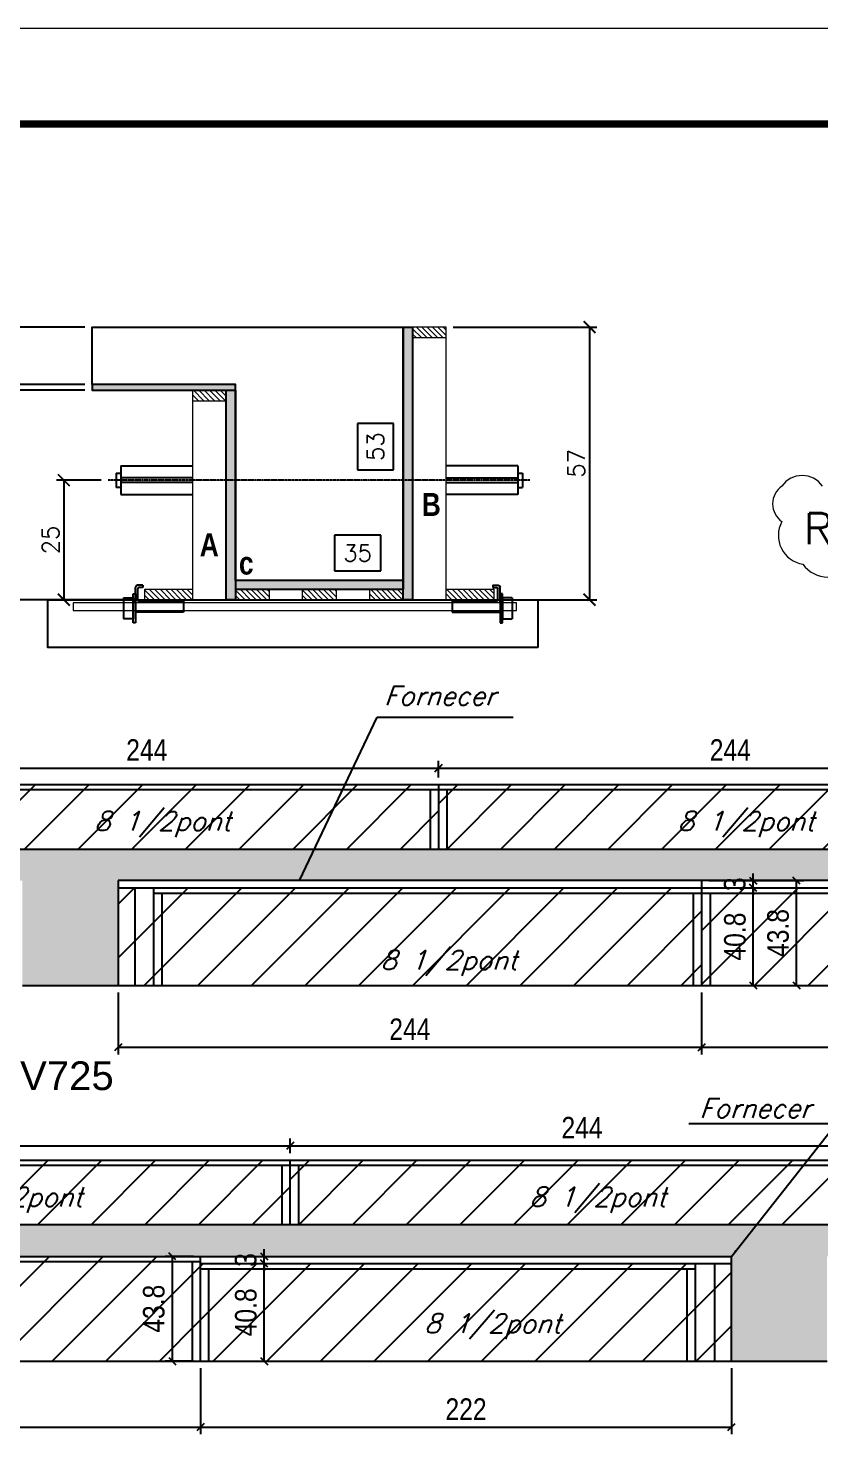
# Model space of a CAD drawing. Extents: x -20960 to -5926, y -2106 to 21915.
# Drawn here: x -9950 to -9619, y 20172 to 20767 of the extents above; entities that cross this region are included whole.
import ezdxf

# ---------------------------------------------------------------- set-up
doc = ezdxf.new("R2010")
doc.units = 0
doc.linetypes.add('DASHED', pattern=[0.75, 0.5, -0.25])
doc.linetypes.add('HIDDEN', pattern=[0.375, 0.25, -0.125])
for name, color, linetype in [('5', 5, 'Continuous'), ('barrote', 251, 'Continuous'), ('COTA', 241, 'Continuous'), ('Cota Seção (2x)', 4, 'Continuous'), ('detalhes', 4, 'Continuous'), ('Painéis', 200, 'Continuous'), ('presilha', 1, 'Continuous'), ('Reaproveitamento', 251, 'Continuous'), ('SARR_2.2x7', 40, 'Continuous'), ('SARR_3.5x7', 81, 'Continuous'), ('TENSOR', 3, 'Continuous'), ('texto', 7, 'Continuous')]:
    doc.layers.add(name, color=color, linetype=linetype)
for name, color, linetype, lineweight in [('CONCRETO', 251, 'Continuous', 25), ('Folhas', 255, 'Continuous', 9), ('Hachura', 251, 'Continuous', 9), ('Madeira', 126, 'Continuous', 18), ('SARRAFO DE PRESSAO', 251, 'DASHED', 9), ('SCO-___-LAJ', 2, 'Continuous', 0), ('Texto Seção', 7, 'Continuous', 15)]:
    doc.layers.add(name, color=color, linetype=linetype, lineweight=lineweight)
doc.styles.add('COTA TECNICA-50', font='techl___.ttf', dxfattribs={"height": 9})
doc.styles.add('REGUA-120', font='ROMANS.shx', dxfattribs={"height": 15})
doc.styles.add('Romans', font='romans.shx')
doc.styles.get("Standard").update_dxf_attribs({"font": 'arial.ttf'})
doc.styles.add('TECNICA', font='techb___.ttf', dxfattribs={"height": 10})
doc.dimstyles.new('COTA PAINEL-50', dxfattribs={"dimtxt": 9, "dimasz": 3, "dimexe": 3, "dimexo": 3, "dimgap": 3, "dimtad": 1, "dimdec": 1, "dimzin": 12, "dimdsep": 46, "dimtxsty": 'COTA TECNICA-50', "dimblk1": 'OBLIQUE', "dimblk2": 'OBLIQUE', "dimsah": 1, "dimcen": 0.9, "dimclrd": 4, "dimclre": 4, "dimclrt": 240, "dimadec": 1, "dimazin": 3, "dimtfac": 1, "dimtdec": 1, "dimtmove": 0, "dimatfit": 3, "dimfxl": 1, "dimtolj": 1, "dimtzin": 12, "dimarcsym": 0})
doc.dimstyles.new('Cota Seção (2x)', dxfattribs={"dimtxt": 7, "dimasz": 5, "dimexe": 3, "dimexo": 3, "dimgap": 2, "dimtad": 3, "dimdec": 1, "dimlfac": 0.5, "dimzin": 12, "dimdsep": 46, "dimtxsty": 'Romans', "dimblk": 'ARCHTICK', "dimcen": 0, "dimclrd": 4, "dimclre": 4, "dimclrt": 1, "dimadec": 1, "dimazin": 3, "dimtfac": 1, "dimtdec": 1, "dimtmove": 0, "dimatfit": 3, "dimldrblk": 'OBLIQUE', "dimfxl": 1, "dimtolj": 1, "dimtzin": 12, "dimarcsym": 0})
doc.dimstyles.new('Cota Seção interna', dxfattribs={"dimtxt": 7, "dimasz": 6, "dimexe": 0.18, "dimexo": 2, "dimgap": -4, "dimtad": 3, "dimdec": 1, "dimlfac": 0.5, "dimzin": 12, "dimdsep": 46, "dimtxsty": 'Romans', "dimblk": 'ARCHTICK', "dimcen": 0.09, "dimse1": 1, "dimse2": 1, "dimsd1": 1, "dimsd2": 1, "dimclrd": 180, "dimclre": 5, "dimclrt": 1, "dimadec": 0, "dimazin": 3, "dimtfac": 1, "dimtdec": 1, "dimtofl": 0, "dimtmove": 0, "dimatfit": 3, "dimldrblk": 'ARCHTICK', "dimfxl": 1, "dimtolj": 1, "dimtzin": 0, "dimarcsym": 0})
pattern_1 = [(50, (1585, 1148.575), (5.4655401, -0.4781726), [0.5715, -6.2865]), (355, (1585, 1148.575), (-1.0573026, 5.7317054), [0.4572, -5.0292175]), (100.451445, (1585.4555, 1148.535), (4.4082374, 5.2535326), [0.4857003, -5.3427073]), (46.1842, (1585, 1150.099), (8.1323712, -1.2612698), [0.85725, -9.42975]), (96.635558, (1585.678, 1149.994), (7.122124, 7.4227837), [0.7285507, -8.0140682]), (351.18415, (1585, 1150.099), (7.122124, 7.4227837), [0.685799, -7.543792]), (21, (1585.762, 1149.718), (4.5484317, -3.06795595), [0.5715, -6.2865]), (326, (1585.762, 1149.718), (1.8540609, 5.525639), [0.4572, -5.0292]), (71.451445, (1586.141, 1149.4624), (6.4024926, 2.4576831), [0.4857003, -5.3426981]), (37.5, (1585, 1148.5751), (0.0926581, 2.53665117), [0, -4.96824, 0, -5.1054, 0, -5.04825]), (7.5, (1585, 1148.575), (2.00458988, 3.00541724), [0, -2.91084, 0, -4.85394, 0, -1.92405]), (327.5, (1583.3007, 1148.5751), (4.06771786, -0.17186232), [0, -1.905, 0, -5.9436, 0, -7.8867]), (317.5, (1582.5387, 1148.575), (4.44387544, 0.76279473), [0, -2.4765, 0, -3.94716, 0, -5.6007])]
pattern_2 = [(45, (-7264.832, -1474.279), (-11.22532, 11.22532), [])]

# ---------------------------------------------------------------- blocks, each defined once
blk = doc.blocks.new('9999999999')
at = {"layer": 'Folhas'}
blk.add_lwpolyline([(98138.98, 34190.21), (99623.98, 34190.21), (99623.98, 35240.21), (98138.98, 35240.21)], close=True, dxfattribs=at)
at = {"layer": 'Folhas', "color": 30, "const_width": 3}
blk.add_lwpolyline([(98213.98, 34230.21), (99583.98, 34230.21), (99583.98, 35200.21), (98213.98, 35200.21)], close=True, dxfattribs=at)
blk = doc.blocks.new('_Oblique')
at = {"color": 0, "linetype": 'ByBlock', "lineweight": -2}
blk.add_line((-0.5, -0.5), (0.5, 0.5), dxfattribs=at)
blk = doc.blocks.new('*D64')
at = {"layer": 'COTA', "color": 4, "lineweight": -2, "transparency": 16777216}
for p, q in [((-10022.47, 20453.57), (-10022.47, 20460.44)), ((-10022.47, 20457.44), (-9778.47, 20457.44)), ((-9778.47, 20453.57), (-9778.47, 20460.44))]:
    blk.add_line(p, q, dxfattribs=at)
at = {"layer": 'Defpoints', "color": 0, "transparency": 16777216}
for p in [(-9778.47, 20457.44), (-10022.47, 20450.57), (-9778.47, 20450.57)]:
    blk.add_point(p, dxfattribs=at)
at = {"layer": 'COTA', "color": 4, "lineweight": -2, "transparency": 16777216, "xscale": 3, "yscale": 3, "zscale": 3, "rotation": 180}
blk.add_blockref('_Oblique', (-10022.47, 20457.44), dxfattribs=at)
at = {"layer": 'COTA', "color": 4, "lineweight": -2, "transparency": 16777216, "xscale": 3, "yscale": 3, "zscale": 3}
blk.add_blockref('_Oblique', (-9778.47, 20457.44), dxfattribs=at)
at = {"layer": 'COTA', "color": 240, "transparency": 16777216, "insert": (-9900.47, 20465.01), "char_height": 9, "attachment_point": 5, "style": 'COTA TECNICA-50'}
blk.add_mtext('\\A1;244', dxfattribs=at)
blk = doc.blocks.new('*D65')
at = {"layer": 'COTA', "color": 4, "lineweight": -2, "transparency": 16777216}
for p, q in [((-9778.47, 20453.57), (-9778.47, 20460.44)), ((-9778.47, 20457.44), (-9534.47, 20457.44)), ((-9534.47, 20453.57), (-9534.47, 20460.44))]:
    blk.add_line(p, q, dxfattribs=at)
at = {"layer": 'Defpoints', "color": 0, "transparency": 16777216}
for p in [(-9534.47, 20457.44), (-9778.47, 20450.57), (-9534.47, 20450.57)]:
    blk.add_point(p, dxfattribs=at)
at = {"layer": 'COTA', "color": 4, "lineweight": -2, "transparency": 16777216, "xscale": 3, "yscale": 3, "zscale": 3, "rotation": 180}
blk.add_blockref('_Oblique', (-9778.47, 20457.44), dxfattribs=at)
at = {"layer": 'COTA', "color": 4, "lineweight": -2, "transparency": 16777216, "xscale": 3, "yscale": 3, "zscale": 3}
blk.add_blockref('_Oblique', (-9534.47, 20457.44), dxfattribs=at)
at = {"layer": 'COTA', "color": 240, "transparency": 16777216, "insert": (-9656.47, 20465.01), "char_height": 9, "attachment_point": 5, "style": 'COTA TECNICA-50'}
blk.add_mtext('\\A1;244', dxfattribs=at)
blk = doc.blocks.new('*D72')
at = {"layer": 'COTA', "color": 4, "lineweight": -2, "transparency": 16777216}
for p, q in [((-9912.47, 20363.57), (-9912.47, 20337.65)), ((-9668.47, 20363.57), (-9668.47, 20337.65)), ((-9912.47, 20340.65), (-9668.47, 20340.65))]:
    blk.add_line(p, q, dxfattribs=at)
at = {"layer": 'Defpoints', "color": 0, "transparency": 16777216}
for p in [(-9912.47, 20366.57), (-9668.47, 20366.57), (-9668.47, 20340.65)]:
    blk.add_point(p, dxfattribs=at)
at = {"layer": 'COTA', "color": 4, "lineweight": -2, "transparency": 16777216, "xscale": 3, "yscale": 3, "zscale": 3, "rotation": 180}
blk.add_blockref('_Oblique', (-9912.47, 20340.65), dxfattribs=at)
at = {"layer": 'COTA', "color": 4, "lineweight": -2, "transparency": 16777216, "xscale": 3, "yscale": 3, "zscale": 3}
blk.add_blockref('_Oblique', (-9668.47, 20340.65), dxfattribs=at)
at = {"layer": 'COTA', "color": 240, "transparency": 16777216, "insert": (-9790.47, 20348.22), "char_height": 9, "attachment_point": 5, "style": 'COTA TECNICA-50'}
blk.add_mtext('\\A1;244', dxfattribs=at)
blk = doc.blocks.new('*D73')
at = {"layer": 'COTA', "color": 4, "lineweight": -2, "transparency": 16777216}
for p, q in [((-9668.47, 20363.57), (-9668.47, 20337.65)), ((-9424.47, 20363.57), (-9424.47, 20337.65)), ((-9668.47, 20340.65), (-9424.47, 20340.65))]:
    blk.add_line(p, q, dxfattribs=at)
at = {"layer": 'Defpoints', "color": 0, "transparency": 16777216}
for p in [(-9668.47, 20366.57), (-9424.47, 20366.57), (-9424.47, 20340.65)]:
    blk.add_point(p, dxfattribs=at)
at = {"layer": 'COTA', "color": 4, "lineweight": -2, "transparency": 16777216, "xscale": 3, "yscale": 3, "zscale": 3, "rotation": 180}
blk.add_blockref('_Oblique', (-9668.47, 20340.65), dxfattribs=at)
at = {"layer": 'COTA', "color": 4, "lineweight": -2, "transparency": 16777216, "xscale": 3, "yscale": 3, "zscale": 3}
blk.add_blockref('_Oblique', (-9424.47, 20340.65), dxfattribs=at)
at = {"layer": 'COTA', "color": 240, "transparency": 16777216, "insert": (-9546.47, 20348.22), "char_height": 9, "attachment_point": 5, "style": 'COTA TECNICA-50'}
blk.add_mtext('\\A1;244', dxfattribs=at)
blk = doc.blocks.new('*D76')
at = {"layer": 'COTA', "color": 4, "lineweight": -2, "transparency": 16777216}
for p, q in [((-9665.47, 20407.37), (-9643.9, 20407.37)), ((-9646.9, 20366.57), (-9646.9, 20407.37)), ((-9665.47, 20366.57), (-9643.9, 20366.57))]:
    blk.add_line(p, q, dxfattribs=at)
at = {"layer": 'Defpoints', "color": 0, "transparency": 16777216}
for p in [(-9668.47, 20407.37), (-9646.9, 20407.37), (-9668.47, 20366.57)]:
    blk.add_point(p, dxfattribs=at)
at = {"layer": 'COTA', "color": 4, "lineweight": -2, "transparency": 16777216, "xscale": 3, "yscale": 3, "zscale": 3}
for p, rotation in [((-9646.9, 20407.37), 90), ((-9646.9, 20366.57), 270)]:
    blk.add_blockref('_Oblique', p, dxfattribs=dict(at, rotation=rotation))
at = {"layer": 'COTA', "color": 240, "transparency": 16777216, "insert": (-9654.51, 20386.97), "char_height": 9, "attachment_point": 5, "rotation": 90, "style": 'COTA TECNICA-50'}
blk.add_mtext('\\A1;40.8', dxfattribs=at)
blk = doc.blocks.new('*D77')
at = {"layer": 'COTA', "color": 4, "lineweight": -2, "transparency": 16777216}
for p, q in [((-9665.47, 20410.37), (-9643.9, 20410.37)), ((-9646.9, 20410.37), (-9646.9, 20413.37)), ((-9646.9, 20407.37), (-9646.9, 20410.37)), ((-9665.47, 20407.37), (-9643.9, 20407.37)), ((-9646.9, 20407.37), (-9646.9, 20404.37))]:
    blk.add_line(p, q, dxfattribs=at)
at = {"layer": 'Defpoints', "color": 0, "transparency": 16777216}
for p in [(-9668.47, 20410.37), (-9646.9, 20410.37), (-9668.47, 20407.37)]:
    blk.add_point(p, dxfattribs=at)
at = {"layer": 'COTA', "color": 4, "lineweight": -2, "transparency": 16777216, "xscale": 3, "yscale": 3, "zscale": 3}
for p, rotation in [((-9646.9, 20410.37), 270), ((-9646.9, 20407.37), 90)]:
    blk.add_blockref('_Oblique', p, dxfattribs=dict(at, rotation=rotation))
at = {"layer": 'COTA', "color": 240, "transparency": 16777216, "insert": (-9654.6, 20408.87), "char_height": 9, "attachment_point": 5, "rotation": 90, "style": 'COTA TECNICA-50'}
blk.add_mtext('\\A1;3', dxfattribs=at)
blk = doc.blocks.new('*D78')
at = {"layer": 'COTA', "color": 4, "lineweight": -2, "transparency": 16777216}
for p, q in [((-9665.47, 20410.37), (-9625.76, 20410.37)), ((-9628.76, 20366.57), (-9628.76, 20410.37)), ((-9665.47, 20366.57), (-9625.76, 20366.57))]:
    blk.add_line(p, q, dxfattribs=at)
at = {"layer": 'Defpoints', "color": 0, "transparency": 16777216}
for p in [(-9668.47, 20410.37), (-9628.76, 20410.37), (-9668.47, 20366.57)]:
    blk.add_point(p, dxfattribs=at)
at = {"layer": 'COTA', "color": 4, "lineweight": -2, "transparency": 16777216, "xscale": 3, "yscale": 3, "zscale": 3}
for p, rotation in [((-9628.76, 20410.37), 90), ((-9628.76, 20366.57), 270)]:
    blk.add_blockref('_Oblique', p, dxfattribs=dict(at, rotation=rotation))
at = {"layer": 'COTA', "color": 240, "transparency": 16777216, "insert": (-9636.48, 20388.47), "char_height": 9, "attachment_point": 5, "rotation": 90, "style": 'COTA TECNICA-50'}
blk.add_mtext('\\A1;43.8', dxfattribs=at)
blk = doc.blocks.new('*D104')
at = {"layer": 'COTA', "color": 4, "lineweight": -2, "transparency": 16777216}
for p, q in [((-10084.47, 20296.41), (-10084.47, 20302.49)), ((-9840.47, 20296.41), (-9840.47, 20302.49)), ((-10084.47, 20299.49), (-9840.47, 20299.49))]:
    blk.add_line(p, q, dxfattribs=at)
at = {"layer": 'Defpoints', "color": 0, "transparency": 16777216}
for p in [(-9840.47, 20299.49), (-10084.47, 20293.41), (-9840.47, 20293.41)]:
    blk.add_point(p, dxfattribs=at)
at = {"layer": 'COTA', "color": 4, "lineweight": -2, "transparency": 16777216, "xscale": 3, "yscale": 3, "zscale": 3, "rotation": 180}
blk.add_blockref('_Oblique', (-10084.47, 20299.49), dxfattribs=at)
at = {"layer": 'COTA', "color": 4, "lineweight": -2, "transparency": 16777216, "xscale": 3, "yscale": 3, "zscale": 3}
blk.add_blockref('_Oblique', (-9840.47, 20299.49), dxfattribs=at)
at = {"layer": 'COTA', "color": 240, "transparency": 16777216, "insert": (-9962.47, 20307.06), "char_height": 9, "attachment_point": 5, "style": 'COTA TECNICA-50'}
blk.add_mtext('\\A1;244', dxfattribs=at)
blk = doc.blocks.new('*D105')
at = {"layer": 'COTA', "color": 4, "lineweight": -2, "transparency": 16777216}
for p, q in [((-9840.47, 20296.41), (-9840.47, 20302.49)), ((-9596.47, 20296.41), (-9596.47, 20302.49)), ((-9840.47, 20299.49), (-9596.47, 20299.49))]:
    blk.add_line(p, q, dxfattribs=at)
at = {"layer": 'Defpoints', "color": 0, "transparency": 16777216}
for p in [(-9596.47, 20299.49), (-9840.47, 20293.41), (-9596.47, 20293.41)]:
    blk.add_point(p, dxfattribs=at)
at = {"layer": 'COTA', "color": 4, "lineweight": -2, "transparency": 16777216, "xscale": 3, "yscale": 3, "zscale": 3, "rotation": 180}
blk.add_blockref('_Oblique', (-9840.47, 20299.49), dxfattribs=at)
at = {"layer": 'COTA', "color": 4, "lineweight": -2, "transparency": 16777216, "xscale": 3, "yscale": 3, "zscale": 3}
blk.add_blockref('_Oblique', (-9596.47, 20299.49), dxfattribs=at)
at = {"layer": 'COTA', "color": 240, "transparency": 16777216, "insert": (-9718.47, 20307.06), "char_height": 9, "attachment_point": 5, "style": 'COTA TECNICA-50'}
blk.add_mtext('\\A1;244', dxfattribs=at)
blk = doc.blocks.new('*D112')
at = {"layer": 'COTA', "color": 4, "lineweight": -2, "transparency": 16777216}
for p, q in [((-9880.97, 20253.21), (-9892.78, 20253.21)), ((-9889.78, 20209.41), (-9889.78, 20253.21)), ((-9880.97, 20209.41), (-9892.78, 20209.41))]:
    blk.add_line(p, q, dxfattribs=at)
at = {"layer": 'Defpoints', "color": 0, "transparency": 16777216}
for p in [(-9889.78, 20253.21), (-9877.97, 20253.21), (-9877.97, 20209.41)]:
    blk.add_point(p, dxfattribs=at)
at = {"layer": 'COTA', "color": 4, "lineweight": -2, "transparency": 16777216, "xscale": 3, "yscale": 3, "zscale": 3}
for p, rotation in [((-9889.78, 20253.21), 90), ((-9889.78, 20209.41), 270)]:
    blk.add_blockref('_Oblique', p, dxfattribs=dict(at, rotation=rotation))
at = {"layer": 'COTA', "color": 240, "transparency": 16777216, "insert": (-9897.5, 20231.31), "char_height": 9, "attachment_point": 5, "rotation": 90, "style": 'COTA TECNICA-50'}
blk.add_mtext('\\A1;43.8', dxfattribs=at)
blk = doc.blocks.new('*D113')
at = {"layer": 'COTA', "color": 4, "lineweight": -2, "transparency": 16777216}
for p, q in [((-9860.27, 20250.21), (-9848.4, 20250.21)), ((-9851.4, 20209.41), (-9851.4, 20250.21)), ((-9860.27, 20209.41), (-9848.4, 20209.41))]:
    blk.add_line(p, q, dxfattribs=at)
at = {"layer": 'Defpoints', "color": 0, "transparency": 16777216}
for p in [(-9863.27, 20250.21), (-9851.4, 20250.21), (-9863.27, 20209.41)]:
    blk.add_point(p, dxfattribs=at)
at = {"layer": 'COTA', "color": 4, "lineweight": -2, "transparency": 16777216, "xscale": 3, "yscale": 3, "zscale": 3}
for p, rotation in [((-9851.4, 20250.21), 90), ((-9851.4, 20209.41), 270)]:
    blk.add_blockref('_Oblique', p, dxfattribs=dict(at, rotation=rotation))
at = {"layer": 'COTA', "color": 240, "transparency": 16777216, "insert": (-9859.01, 20229.81), "char_height": 9, "attachment_point": 5, "rotation": 90, "style": 'COTA TECNICA-50'}
blk.add_mtext('\\A1;40.8', dxfattribs=at)
blk = doc.blocks.new('*D114')
at = {"layer": 'COTA', "color": 4, "lineweight": -2, "transparency": 16777216}
for p, q in [((-9851.4, 20253.21), (-9851.4, 20256.21)), ((-9860.27, 20250.21), (-9848.4, 20250.21)), ((-9851.4, 20250.21), (-9851.4, 20253.21)), ((-9851.4, 20250.21), (-9851.4, 20247.21))]:
    blk.add_line(p, q, dxfattribs=at)
at = {"layer": 'Defpoints', "color": 0, "transparency": 16777216}
for p in [(-9863.27, 20250.21), (-9851.4, 20253.21), (-9851.4, 20253.21)]:
    blk.add_point(p, dxfattribs=at)
at = {"layer": 'COTA', "color": 4, "lineweight": -2, "transparency": 16777216, "xscale": 3, "yscale": 3, "zscale": 3}
for p, rotation in [((-9851.4, 20253.21), 270), ((-9851.4, 20250.21), 90)]:
    blk.add_blockref('_Oblique', p, dxfattribs=dict(at, rotation=rotation))
at = {"layer": 'COTA', "color": 240, "transparency": 16777216, "insert": (-9859.09, 20251.71), "char_height": 9, "attachment_point": 5, "rotation": 90, "style": 'COTA TECNICA-50'}
blk.add_mtext('\\A1;3', dxfattribs=at)
blk = doc.blocks.new('*D98')
at = {"layer": 'COTA', "color": 4, "lineweight": -2, "transparency": 16777216}
for p, q in [((-10120.47, 20206.41), (-10120.47, 20178.83)), ((-9877.97, 20206.41), (-9877.97, 20178.83)), ((-10120.47, 20181.83), (-9877.97, 20181.83))]:
    blk.add_line(p, q, dxfattribs=at)
at = {"layer": 'Defpoints', "color": 0, "transparency": 16777216}
for p in [(-10120.47, 20209.41), (-9877.97, 20209.41), (-9877.97, 20181.83)]:
    blk.add_point(p, dxfattribs=at)
at = {"layer": 'COTA', "color": 4, "lineweight": -2, "transparency": 16777216, "xscale": 3, "yscale": 3, "zscale": 3, "rotation": 180}
blk.add_blockref('_Oblique', (-10120.47, 20181.83), dxfattribs=at)
at = {"layer": 'COTA', "color": 4, "lineweight": -2, "transparency": 16777216, "xscale": 3, "yscale": 3, "zscale": 3}
blk.add_blockref('_Oblique', (-9877.97, 20181.83), dxfattribs=at)
at = {"layer": 'COTA', "color": 240, "transparency": 16777216, "insert": (-9999.22, 20189.43), "char_height": 9, "attachment_point": 5, "style": 'COTA TECNICA-50'}
blk.add_mtext('\\A1;242.5', dxfattribs=at)
blk = doc.blocks.new('*D24')
at = {"layer": 'COTA', "color": 4, "lineweight": -2, "transparency": 16777216}
for p, q in [((-9877.97, 20206.41), (-9877.97, 20178.83)), ((-9655.97, 20206.41), (-9655.97, 20178.83)), ((-9877.97, 20181.83), (-9655.97, 20181.83))]:
    blk.add_line(p, q, dxfattribs=at)
at = {"layer": 'Defpoints', "color": 0, "transparency": 16777216}
for p in [(-9877.97, 20209.41), (-9655.97, 20209.41), (-9655.97, 20181.83)]:
    blk.add_point(p, dxfattribs=at)
at = {"layer": 'COTA', "color": 4, "lineweight": -2, "transparency": 16777216, "xscale": 3, "yscale": 3, "zscale": 3, "rotation": 180}
blk.add_blockref('_Oblique', (-9877.97, 20181.83), dxfattribs=at)
at = {"layer": 'COTA', "color": 4, "lineweight": -2, "transparency": 16777216, "xscale": 3, "yscale": 3, "zscale": 3}
blk.add_blockref('_Oblique', (-9655.97, 20181.83), dxfattribs=at)
at = {"layer": 'COTA', "color": 240, "transparency": 16777216, "insert": (-9766.97, 20189.33), "char_height": 9, "attachment_point": 5, "style": 'COTA TECNICA-50'}
blk.add_mtext('\\A1;222', dxfattribs=at)
blk = doc.blocks.new('_ArchTick')
at = {"color": 0, "linetype": 'ByBlock', "const_width": 0.15}
blk.add_lwpolyline([(-0.5, -0.5), (0.5, 0.5)], dxfattribs=at)
blk = doc.blocks.new('*D18')
at = {"layer": 'COTA', "color": 4, "lineweight": -2, "transparency": 16777216}
for p, q in [((-9926.31, 20615.49), (-9963.02, 20615.49)), ((-9960.02, 20527.89), (-9960.02, 20615.49)), ((-9908.71, 20527.89), (-9963.02, 20527.89))]:
    blk.add_line(p, q, dxfattribs=at)
at = {"layer": 'Defpoints', "color": 0, "transparency": 16777216}
for p in [(-9960.02, 20615.49), (-9923.31, 20615.49), (-9905.71, 20527.89)]:
    blk.add_point(p, dxfattribs=at)
at = {"layer": 'COTA', "color": 4, "lineweight": -2, "transparency": 16777216, "xscale": 5, "yscale": 5, "zscale": 5}
for p, rotation in [((-9960.02, 20615.49), 90), ((-9960.02, 20527.89), 270)]:
    blk.add_blockref('_ArchTick', p, dxfattribs=dict(at, rotation=rotation))
at = {"layer": 'COTA', "color": 1, "transparency": 16777216, "insert": (-9965.52, 20571.69), "char_height": 7, "attachment_point": 5, "rotation": 90, "style": 'Romans'}
blk.add_mtext('\\A1;43.8', dxfattribs=at)
blk = doc.blocks.new('*D19')
at = {"layer": 'COTA', "color": 4, "lineweight": -2, "transparency": 16777216}
for p, q in [((-9926.31, 20641.89), (-9963.02, 20641.89)), ((-9960.02, 20617.89), (-9960.02, 20641.89)), ((-9926.31, 20617.89), (-9963.02, 20617.89))]:
    blk.add_line(p, q, dxfattribs=at)
at = {"layer": 'Defpoints', "color": 0, "transparency": 16777216}
for p in [(-9960.02, 20641.89), (-9923.31, 20641.89), (-9923.31, 20617.89)]:
    blk.add_point(p, dxfattribs=at)
at = {"layer": 'COTA', "color": 4, "lineweight": -2, "transparency": 16777216, "xscale": 5, "yscale": 5, "zscale": 5}
for p, rotation in [((-9960.02, 20641.89), 90), ((-9960.02, 20617.89), 270)]:
    blk.add_blockref('_ArchTick', p, dxfattribs=dict(at, rotation=rotation))
at = {"layer": 'COTA', "color": 1, "transparency": 16777216, "insert": (-9965.52, 20629.89), "char_height": 7, "attachment_point": 5, "rotation": 90, "style": 'Romans'}
blk.add_mtext('\\A1;12', dxfattribs=at)
blk = doc.blocks.new('*D20')
at = {"layer": 'Cota Seção (2x)', "color": 180, "lineweight": -2, "transparency": 16777216}
for p, q in [((-9797.31, 20601.56), (-9812.31, 20601.56)), ((-9812.31, 20601.56), (-9812.31, 20582.23)), ((-9797.31, 20582.23), (-9797.31, 20601.56)), ((-9812.31, 20582.23), (-9797.31, 20582.23))]:
    blk.add_line(p, q, dxfattribs=at)
at = {"layer": 'Defpoints', "color": 0, "transparency": 16777216}
for p in [(-9863.31, 20641.89), (-9793.31, 20641.89), (-9863.31, 20535.89)]:
    blk.add_point(p, dxfattribs=at)
at = {"layer": 'Cota Seção (2x)', "color": 1, "transparency": 16777216, "insert": (-9804.81, 20591.89), "char_height": 7, "attachment_point": 5, "rotation": 90, "style": 'Romans'}
blk.add_mtext('\\A1;53', dxfattribs=at)
blk = doc.blocks.new('PRESILHA METÁLICA 1')
at = {"layer": 'presilha'}
for p, q in [((7.5, 10.64), (7.5, 19.86)), ((12, 21), (8.64, 21)), ((9, 11.57), (9, 18.93)), ((12, 19.5), (9.57, 19.5)), ((12, 21), (12, 19.5)), ((0, 13), (6, 13)), ((0, 13), (0, 0)), ((6, 15.5), (7.5, 15.5)), ((6, -2.5), (6, 15.5)), ((6, 13), (6, 0)), ((7.5, 15.5), (7.5, -2.5)), ((37.5, 11), (9.57, 11)), ((37.5, 11), (37.5, 4.1)), ((6, 0), (0, 0)), ((37.5, 4.1), (7.5, 4.1)), ((7.5, -2.5), (6, -2.5))]:
    blk.add_line(p, q, dxfattribs=at)
for centre, radius, start, end in [((8.64, 19.86), 1.14, 90, 180), ((9.57, 18.93), 0.57, 90, 180), ((9.57, 11.57), 0.57, 180, 270)]:
    blk.add_arc(centre, radius, start, end, dxfattribs=at)
blk = doc.blocks.new('*D21')
at = {"layer": 'Cota Seção (2x)', "color": 180, "lineweight": -2, "transparency": 16777216}
for p, q in [((-9802.64, 20554.89), (-9821.97, 20554.89)), ((-9821.97, 20554.89), (-9821.97, 20539.89)), ((-9802.64, 20539.89), (-9802.64, 20554.89)), ((-9821.97, 20539.89), (-9802.64, 20539.89))]:
    blk.add_line(p, q, dxfattribs=at)
at = {"layer": 'Defpoints', "color": 0, "transparency": 16777216}
for p in [(-9863.31, 20535.89), (-9863.31, 20527.89), (-9793.31, 20527.89)]:
    blk.add_point(p, dxfattribs=at)
at = {"layer": 'Cota Seção (2x)', "color": 1, "transparency": 16777216, "insert": (-9812.31, 20547.39), "char_height": 7, "attachment_point": 5, "style": 'Romans'}
blk.add_mtext('\\A1;35', dxfattribs=at)
blk = doc.blocks.new('*D22')
at = {"layer": 'COTA', "color": 4, "lineweight": -2, "transparency": 16777216}
for p, q in [((-9772.31, 20641.89), (-9712.34, 20641.89)), ((-9715.34, 20641.89), (-9715.34, 20527.89)), ((-9772.31, 20527.89), (-9712.34, 20527.89))]:
    blk.add_line(p, q, dxfattribs=at)
at = {"layer": 'Defpoints', "color": 0, "transparency": 16777216}
for p in [(-9775.31, 20641.89), (-9775.31, 20527.89), (-9715.34, 20527.89)]:
    blk.add_point(p, dxfattribs=at)
at = {"layer": 'COTA', "color": 4, "lineweight": -2, "transparency": 16777216, "xscale": 5, "yscale": 5, "zscale": 5}
for p, rotation in [((-9715.34, 20641.89), 90), ((-9715.34, 20527.89), 270)]:
    blk.add_blockref('_ArchTick', p, dxfattribs=dict(at, rotation=rotation))
at = {"layer": 'COTA', "color": 1, "transparency": 16777216, "insert": (-9720.84, 20584.89), "char_height": 7, "attachment_point": 5, "rotation": 90, "style": 'Romans'}
blk.add_mtext('\\A1;57', dxfattribs=at)
blk = doc.blocks.new('*D23')
at = {"layer": 'COTA', "color": 4, "lineweight": -2, "transparency": 16777216}
for p, q in [((-9919.61, 20577.86), (-9938.16, 20577.86)), ((-9935.16, 20577.86), (-9935.16, 20527.89)), ((-9919.61, 20527.89), (-9938.16, 20527.89))]:
    blk.add_line(p, q, dxfattribs=at)
at = {"layer": 'Defpoints', "color": 0, "transparency": 16777216}
for p in [(-9916.61, 20577.86), (-9935.16, 20527.89), (-9916.61, 20527.89)]:
    blk.add_point(p, dxfattribs=at)
at = {"layer": 'COTA', "color": 4, "lineweight": -2, "transparency": 16777216, "xscale": 5, "yscale": 5, "zscale": 5}
for p, rotation in [((-9935.16, 20577.86), 90), ((-9935.16, 20527.89), 270)]:
    blk.add_blockref('_ArchTick', p, dxfattribs=dict(at, rotation=rotation))
at = {"layer": 'COTA', "color": 1, "transparency": 16777216, "insert": (-9940.66, 20552.88), "char_height": 7, "attachment_point": 5, "rotation": 90, "style": 'Romans'}
blk.add_mtext('\\A1;25', dxfattribs=at)

msp = doc.modelspace()

# ---------------------------------------------------------------- hatches: boundary and pattern name
at = {"layer": 'COTA', "ltscale": 25}
h = msp.add_hatch(dxfattribs=at)
h.set_pattern_fill('AR-CONC', color=256, scale=0.03)
h.set_pattern_definition(pattern_1)
h.paths.add_polyline_path([(-9912.47, 20410.37), (-9424.47, 20410.37), (-9424.47, 20366.57), (-9405.47, 20366.57), (-9405.47, 20410.37), (-9229.47, 20410.37), (-9229.47, 20423.57), (-10510.47, 20423.57), (-10510.47, 20410.37), (-9952.47, 20410.37), (-9952.47, 20366.57), (-9912.47, 20366.57)])
h.paths.add_polyline_path([(-9645.86, 20403.16), (-9645.86, 20415.12), (-9664.39, 20415.12), (-9664.39, 20403.16)], flags=25)
h.paths.add_polyline_path([(-10111.51, 20403.16), (-10111.51, 20415.12), (-10130.04, 20415.12), (-10130.04, 20403.16)], flags=25)
h.paths.add_polyline_path([(-10460.63, 20403.16), (-10460.63, 20415.12), (-10479.15, 20415.12), (-10479.15, 20403.16)], flags=25)
h = msp.add_hatch(dxfattribs=at)
h.set_pattern_fill('AR-CONC', color=256, scale=0.03)
h.set_pattern_definition(pattern_1)
h.paths.add_polyline_path([(-9615.98, 20253.21), (-9371.98, 20253.21), (-9371.98, 20266.41), (-10328.47, 20266.41), (-10510.97, 20266.41), (-10510.97, 20253.21), (-10407.97, 20253.21), (-10407.97, 20209.41), (-10388.97, 20209.41), (-10388.97, 20253.21), (-9655.97, 20253.21), (-9655.97, 20209.41), (-9615.98, 20209.41)])
at = {"layer": 'Hachura'}
h = msp.add_hatch(color=256, dxfattribs=at)
h.dxf.hatch_style = 1
h.paths.add_polyline_path([(-9793.31, 20641.89), (-9789.31, 20641.89), (-9789.31, 20527.89), (-9793.31, 20527.89)])
h = msp.add_hatch(dxfattribs=at)
h.set_pattern_fill('ANSI31', color=256, scale=0.5, angle=270, style=0)
h.set_pattern_definition([(315, (13018.5138, 12334.2504), (1.12253202, 1.12253202), [])])
h.paths.add_polyline_path([(-9775.31, 20637.49), (-9775.31, 20641.89), (-9789.31, 20641.89), (-9789.31, 20637.49)])
h = msp.add_hatch(color=256, dxfattribs=at)
h.dxf.hatch_style = 1
h.paths.add_polyline_path([(-9863.31, 20615.49), (-9863.31, 20617.89), (-9923.31, 20617.89), (-9923.31, 20615.49)])
h = msp.add_hatch(dxfattribs=at)
h.set_pattern_fill('ANSI31', color=256, scale=0.5, angle=270, style=0)
h.set_pattern_definition([(315, (13046.5138, 12307.8504), (1.12253202, 1.12253202), [])])
h.paths.add_polyline_path([(-9867.31, 20611.09), (-9867.31, 20615.49), (-9881.31, 20615.49), (-9881.31, 20611.09)])
h = msp.add_hatch(color=256, dxfattribs=at)
h.dxf.hatch_style = 1
h.paths.add_polyline_path([(-9867.31, 20615.49), (-9863.31, 20615.49), (-9863.31, 20527.89), (-9867.31, 20527.89)])
h = msp.add_hatch(color=256, dxfattribs=at)
h.dxf.hatch_style = 1
h.paths.add_polyline_path([(-9793.31, 20532.29), (-9793.31, 20535.89), (-9863.31, 20535.89), (-9863.31, 20532.29)])
h = msp.add_hatch(dxfattribs=at)
h.set_pattern_fill('ANSI31', color=256, scale=0.5, angle=270, style=0)
h.set_pattern_definition([(315, (13046.5138, 12298.2504), (1.12253202, 1.12253202), [])])
h.paths.add_polyline_path([(-9901.31, 20527.89), (-9901.31, 20532.29), (-9881.31, 20532.29), (-9881.31, 20527.89)])
h = msp.add_hatch(dxfattribs=at)
h.set_pattern_fill('ANSI31', color=256, scale=0.5, angle=270, style=0)
h.set_pattern_definition([(315, (13055.3138, 12298.2504), (1.12253202, 1.12253202), [])])
h.paths.add_polyline_path([(-9863.31, 20527.89), (-9863.31, 20532.29), (-9849.31, 20532.29), (-9849.31, 20527.89)])
h = msp.add_hatch(dxfattribs=at)
h.set_pattern_fill('ANSI31', color=256, scale=0.5, angle=270, style=0)
h.set_pattern_definition([(315, (13083.3128, 12298.2504), (1.12253202, 1.12253202), [])])
h.paths.add_polyline_path([(-9835.31, 20527.89), (-9835.31, 20532.29), (-9821.31, 20532.29), (-9821.31, 20527.89)])
h = msp.add_hatch(dxfattribs=at)
h.set_pattern_fill('ANSI31', color=256, scale=0.5, angle=270, style=0)
h.set_pattern_definition([(315, (13087.3159, 12298.2504), (1.12253202, 1.12253202), [])])
h.paths.add_polyline_path([(-9793.31, 20527.89), (-9793.31, 20532.29), (-9807.31, 20532.29), (-9807.31, 20527.89)])
h = msp.add_hatch(dxfattribs=at)
h.set_pattern_fill('ANSI31', color=256, scale=0.5, angle=270, style=0)
h.set_pattern_definition([(315, (12984.5138, 12298.2504), (1.12253202, 1.12253202), [])])
h.paths.add_polyline_path([(-9775.31, 20527.89), (-9775.31, 20532.29), (-9755.31, 20532.29), (-9755.31, 20527.89)])
at = {"layer": 'Reaproveitamento'}
h = msp.add_hatch(dxfattribs=at)
h.set_pattern_fill('ANSI31', color=256, scale=5)
h.set_pattern_definition([(45, (-5739.332, -1317.124), (-11.22532, 11.22532), [])])
h.paths.add_polyline_path([(-9778.47, 20450.57), (-10022.47, 20450.57), (-10022.47, 20423.57), (-9778.47, 20423.57)])
h = msp.add_hatch(dxfattribs=at)
h.set_pattern_fill('ANSI31', color=256, scale=5)
h.set_pattern_definition([(45, (-5495.332, -1317.124), (-11.22532, 11.22532), [])])
h.paths.add_polyline_path([(-9534.47, 20450.57), (-9778.47, 20450.57), (-9778.47, 20423.57), (-9534.47, 20423.57)])
h = msp.add_hatch(dxfattribs=at)
h.set_pattern_fill('ANSI31', color=256, scale=5)
h.set_pattern_definition([(45, (-5385.332, -1317.124), (-11.22532, 11.22532), [])])
h.paths.add_polyline_path([(-9912.47, 20407.37), (-9912.47, 20366.57), (-9668.47, 20366.57), (-9668.47, 20407.37)])
h = msp.add_hatch(dxfattribs=at)
h.set_pattern_fill('ANSI31', color=256, scale=5)
h.set_pattern_definition([(45, (-5983.332, -1317.124), (-11.22532, 11.22532), [])])
h.paths.add_polyline_path([(-9668.47, 20407.37), (-9668.47, 20366.57), (-9424.47, 20366.57), (-9424.47, 20407.37)])
h = msp.add_hatch(dxfattribs=at)
h.set_pattern_fill('ANSI31', color=256, scale=5)
h.set_pattern_definition([(45, (-5801.332, -1474.279), (-11.22532, 11.22532), [])])
h.paths.add_polyline_path([(-9840.47, 20293.41), (-10084.47, 20293.41), (-10084.47, 20266.41), (-9840.47, 20266.41)])
h = msp.add_hatch(dxfattribs=at)
h.set_pattern_fill('ANSI31', color=256, scale=5)
h.set_pattern_definition([(45, (-5557.332, -1474.279), (-11.22532, 11.22532), [])])
h.paths.add_polyline_path([(-9596.47, 20293.41), (-9840.47, 20293.41), (-9840.47, 20266.41), (-9596.47, 20266.41)])
h = msp.add_hatch(dxfattribs=at)
h.set_pattern_fill('ANSI31', color=256, scale=5)
h.set_pattern_definition(pattern_2)
h.paths.add_polyline_path([(-10120.47, 20253.21), (-10120.47, 20209.41), (-9877.97, 20209.41), (-9877.97, 20253.21)])
h = msp.add_hatch(dxfattribs=at)
h.set_pattern_fill('ANSI31', color=256, scale=5)
h.set_pattern_definition(pattern_2)
h.paths.add_polyline_path([(-9655.97, 20209.41), (-9655.97, 20250.21), (-9877.97, 20250.21), (-9877.97, 20209.41)])

# ---------------------------------------------------------------- linework, layer by layer
at = {"ltscale": 3}
for p, q in [((-9913.31, 20580.86), (-9913.31, 20574.86)), ((-9913.31, 20580.86), (-9911.31, 20580.86)), ((-9911.31, 20583.86), (-9911.31, 20571.86)), ((-9911.31, 20583.86), (-9881.31, 20583.86)), ((-9745.31, 20583.86), (-9775.31, 20583.86)), ((-9745.31, 20583.86), (-9745.31, 20571.86)), ((-9745.31, 20580.86), (-9743.31, 20580.86)), ((-9743.31, 20580.86), (-9743.31, 20574.86)), ((-9881.31, 20578.86), (-9911.31, 20578.86)), ((-9881.31, 20576.86), (-9911.31, 20576.86)), ((-9775.31, 20578.86), (-9745.31, 20578.86)), ((-9775.31, 20576.86), (-9745.31, 20576.86)), ((-9911.31, 20574.86), (-9913.31, 20574.86)), ((-9911.31, 20571.86), (-9881.31, 20571.86)), ((-9745.31, 20571.86), (-9775.31, 20571.86)), ((-9745.31, 20574.86), (-9743.31, 20574.86))]:
    msp.add_line(p, q, dxfattribs=at)
at = {"layer": 'barrote'}
msp.add_lwpolyline([(-9736.94, 20507.89), (-9941.91, 20507.89), (-9941.91, 20527.89), (-9736.94, 20527.89)], close=True, dxfattribs=at)
at = {"layer": 'CONCRETO'}
msp.add_lwpolyline([(-9863.31, 20617.89), (-9923.31, 20617.89), (-9923.31, 20641.89), (-9793.31, 20641.89), (-9793.31, 20532.29), (-9793.31, 20532.29), (-9793.31, 20535.89), (-9863.31, 20535.89)], close=True, dxfattribs=at)
at = {"layer": 'COTA', "linetype": 'ByBlock'}
for p, q in [((-9952.47, 20366.57), (-9912.47, 20366.57)), ((-9655.97, 20209.41), (-9615.98, 20209.41))]:
    msp.add_line(p, q, dxfattribs=at)
at = {"layer": 'Madeira'}
for points in [[(-9775.31, 20637.49), (-9775.31, 20641.89), (-9789.31, 20641.89), (-9789.31, 20637.49)], [(-9775.31, 20641.89), (-9789.31, 20641.89), (-9789.31, 20527.89), (-9775.31, 20527.89)], [(-9867.31, 20611.09), (-9867.31, 20615.49), (-9881.31, 20615.49), (-9881.31, 20611.09)], [(-9867.31, 20615.49), (-9881.31, 20615.49), (-9881.31, 20527.89), (-9867.31, 20527.89)], [(-9901.31, 20527.89), (-9901.31, 20532.29), (-9881.31, 20532.29), (-9881.31, 20527.89)], [(-9863.31, 20527.89), (-9863.31, 20532.29), (-9849.31, 20532.29), (-9849.31, 20527.89)], [(-9835.31, 20527.89), (-9835.31, 20532.29), (-9821.31, 20532.29), (-9821.31, 20527.89)], [(-9793.31, 20527.89), (-9793.31, 20532.29), (-9807.31, 20532.29), (-9807.31, 20527.89)], [(-9775.31, 20527.89), (-9775.31, 20532.29), (-9755.31, 20532.29), (-9755.31, 20527.89)]]:
    msp.add_lwpolyline(points, close=True, dxfattribs=at)
at = {"layer": 'Painéis'}
for p, q in [((-10510.47, 20450.57), (-9228.97, 20450.57)), ((-9778.47, 20450.57), (-9778.47, 20423.57)), ((-10510.47, 20423.57), (-9228.97, 20423.57)), ((-9912.47, 20410.37), (-9912.47, 20366.57)), ((-9424.47, 20410.37), (-9912.47, 20410.37)), ((-9668.47, 20410.37), (-9668.47, 20366.57)), ((-9912.47, 20407.37), (-9424.47, 20407.37)), ((-9912.47, 20407.37), (-9424.47, 20407.37)), ((-9912.47, 20366.57), (-9424.47, 20366.57)), ((-10328.47, 20293.41), (-9352.47, 20293.41)), ((-9840.47, 20266.41), (-9840.47, 20293.41)), ((-9840.47, 20266.41), (-9840.47, 20293.41)), ((-9352.47, 20266.41), (-10328.47, 20266.41)), ((-10388.97, 20253.21), (-9655.97, 20253.21)), ((-9877.97, 20209.41), (-9877.97, 20253.21)), ((-9877.97, 20250.21), (-9655.97, 20250.21)), ((-9655.97, 20209.41), (-9655.97, 20253.21)), ((-10388.97, 20209.41), (-9655.97, 20209.41))]:
    msp.add_line(p, q, dxfattribs=at)
for points in [[(-9793.31, 20641.89), (-9789.31, 20641.89), (-9789.31, 20527.89), (-9793.31, 20527.89)], [(-9863.31, 20615.49), (-9863.31, 20617.89), (-9923.31, 20617.89), (-9923.31, 20615.49)], [(-9867.31, 20615.49), (-9863.31, 20615.49), (-9863.31, 20527.89), (-9867.31, 20527.89)], [(-9793.31, 20532.29), (-9793.31, 20535.89), (-9863.31, 20535.89), (-9863.31, 20532.29)]]:
    msp.add_lwpolyline(points, close=True, dxfattribs=at)
at = {"layer": 'SARR_2.2x7', "linetype": 'Continuous'}
for p, q in [((-9778.47, 20448.37), (-10022.47, 20448.37)), ((-9534.47, 20448.37), (-9778.47, 20448.37)), ((-9905.47, 20407.37), (-9905.47, 20366.57)), ((-9897.47, 20405.17), (-9668.47, 20405.17)), ((-9668.47, 20405.17), (-9439.47, 20405.17)), ((-9840.47, 20291.21), (-10084.47, 20291.21)), ((-9596.47, 20291.21), (-9840.47, 20291.21)), ((-10105.47, 20251.01), (-9877.97, 20251.01)), ((-9877.97, 20248.01), (-9670.97, 20248.01)), ((-9662.97, 20209.41), (-9662.97, 20250.21))]:
    msp.add_line(p, q, dxfattribs=at)
at = {"layer": 'SARR_3.5x7'}
for p, q in [((-9781.97, 20448.37), (-9781.97, 20423.57)), ((-9774.97, 20448.37), (-9774.97, 20423.57)), ((-9897.47, 20366.57), (-9897.47, 20407.37)), ((-9893.97, 20366.57), (-9893.97, 20405.17)), ((-9671.97, 20405.17), (-9671.97, 20366.57)), ((-9664.94, 20405.17), (-9664.94, 20366.57)), ((-9843.97, 20291.21), (-9843.97, 20266.41)), ((-9836.97, 20291.21), (-9836.97, 20266.41)), ((-9881.47, 20251.01), (-9881.47, 20209.41)), ((-9877.97, 20209.41), (-9877.97, 20250.21)), ((-9874.47, 20209.41), (-9874.47, 20248.01)), ((-9674.47, 20209.41), (-9674.47, 20248.01)), ((-9670.97, 20209.41), (-9670.97, 20250.21))]:
    msp.add_line(p, q, dxfattribs=at)
at = {"layer": 'SCO-___-LAJ', "color": 1}
msp.add_lwpolyline([(-9745.94, 20526.56), (-9931.25, 20526.56), (-9931.25, 20523.36), (-9745.94, 20523.36)], close=True, dxfattribs=at)
at = {"layer": 'TENSOR', "linetype": 'HIDDEN', "ltscale": 0.5}
msp.add_line((-9740.31, 20577.86), (-9916.61, 20577.86), dxfattribs=at)
at = {"layer": 'Texto Seção'}
msp.add_lwpolyline([(-9617.93, 20575.41, 0.520567), (-9634.89, 20575.41, 0.520567), (-9634.89, 20560.52, 0.520567), (-9626.12, 20542.75, 0.520567), (-9605.34, 20542.75, 0.520567)], format="xyb", dxfattribs=at)

# ---------------------------------------------------------------- block references
at = {"layer": 'presilha', "yscale": 0.6666666666666666, "zscale": 0.6666666666666666}
for p, xscale in [((-9910.17, 20519.93), 0.6666666666666666), ((-9747.73, 20519.93), -0.6666666666666666)]:
    msp.add_blockref('PRESILHA METÁLICA 1', p, dxfattribs=dict(at, xscale=xscale))
at = {"layer": 'SARRAFO DE PRESSAO', "color": 6, "linetype": 'ByBlock'}
msp.add_blockref('9999999999', (-108747.48, -14473.39), dxfattribs=at)

# ---------------------------------------------------------------- texts
at = {"layer": '5', "linetype": 'Continuous'}
msp.add_text('V725', height=12, rotation=0.00004, dxfattribs=at).set_placement((-9953.44, 20322.78))
at = {"layer": 'detalhes', "style": 'TECNICA'}
for s, p in [('B', (-9785.48, 20562.92)), ('A', (-9878.31, 20546.08)), ('c', (-9861.93, 20538.39))]:
    msp.add_text(s, height=9.6, dxfattribs=at).set_placement(p)
at = {"layer": 'texto', "color": 2, "char_height": 8, "attachment_point": 5, "style": 'Romans'}
for s, insert in [('{\\Q19;\\C256;Fornecer}', (-9778.02, 20487.7)), ('{\\Q19;\\C256;8 1/2pont}', (-9893.89, 20433.95)), ('{\\Q19;\\C256;8 1/2pont}', (-9649.89, 20433.95)), ('{\\Q19;\\C256;8 1/2pont}', (-9774.16, 20375.84)), ('{\\Q19;\\C256;Fornecer}', (-9646.17, 20315.2)), ('{\\Q19;\\C256;8 1/2pont}', (-9955.89, 20276.79)), ('{\\Q19;\\C256;8 1/2pont}', (-9711.89, 20276.79)), ('{\\Q19;\\C256;8 1/2pont}', (-9755.85, 20223.85))]:
    msp.add_mtext(s, dxfattribs=dict(at, insert=insert))
at = {"layer": 'Texto Seção', "style": 'REGUA-120', "width": 1.05}
msp.add_text('REAPROV. V601.A - V602+V603', height=13, dxfattribs=at).set_placement((-9625.81, 20551.12))

# ---------------------------------------------------------------- dimensions: what is measured, and where the dimension line sits
at = {"layer": 'COTA'}
for base, p1, p2, dimstyle, picture, middle in [((-9960.02, 20641.89), (-9923.31, 20617.89), (-9923.31, 20641.89), 'Cota Seção (2x)', '*D19', (-9965.52, 20629.89)), ((-9715.34, 20527.89), (-9775.31, 20641.89), (-9775.31, 20527.89), 'Cota Seção (2x)', '*D22', (-9720.84, 20584.89)), ((-9960.02, 20615.49), (-9905.71, 20527.89), (-9923.31, 20615.49), 'Cota Seção (2x)', '*D18', (-9965.52, 20571.69)), ((-9935.16, 20527.89), (-9916.61, 20577.86), (-9916.61, 20527.89), 'Cota Seção (2x)', '*D23', (-9940.66, 20552.88)), ((-9628.76, 20410.37), (-9668.47, 20366.57), (-9668.47, 20410.37), 'COTA PAINEL-50', '*D78', (-9636.48, 20388.47)), ((-9646.9, 20407.37), (-9668.47, 20366.57), (-9668.47, 20407.37), 'COTA PAINEL-50', '*D76', (-9654.51, 20386.97)), ((-9889.78, 20253.21), (-9877.97, 20209.41), (-9877.97, 20253.21), 'COTA PAINEL-50', '*D112', (-9897.5, 20231.31)), ((-9851.4, 20250.21), (-9863.27, 20209.41), (-9863.27, 20250.21), 'COTA PAINEL-50', '*D113', (-9859.01, 20229.81))]:
    dim = msp.add_linear_dim(base=base, p1=p1, p2=p2, angle=90, dimstyle=dimstyle, dxfattribs=at)
    dim.commit()
    dim.dimension.update_dxf_attribs({"geometry": picture, "text_midpoint": middle})
for base, p1, p2, picture, middle in [((-9778.47, 20457.44), (-10022.47, 20450.57), (-9778.47, 20450.57), '*D64', (-9900.47, 20465.01)), ((-9534.47, 20457.44), (-9778.47, 20450.57), (-9534.47, 20450.57), '*D65', (-9656.47, 20465.01)), ((-9668.47, 20340.65), (-9912.47, 20366.57), (-9668.47, 20366.57), '*D72', (-9790.47, 20348.22)), ((-9424.47, 20340.65), (-9668.47, 20366.57), (-9424.47, 20366.57), '*D73', (-9546.47, 20348.22)), ((-9840.47, 20299.49), (-10084.47, 20293.41), (-9840.47, 20293.41), '*D104', (-9962.47, 20307.06)), ((-9596.47, 20299.49), (-9840.47, 20293.41), (-9596.47, 20293.41), '*D105', (-9718.47, 20307.06)), ((-9877.97, 20181.83), (-10120.47, 20209.41), (-9877.97, 20209.41), '*D98', (-9999.22, 20189.43)), ((-9655.97, 20181.83), (-9877.97, 20209.41), (-9655.97, 20209.41), '*D24', (-9766.97, 20189.33))]:
    dim = msp.add_linear_dim(base=base, p1=p1, p2=p2, dimstyle='COTA PAINEL-50', override={"dimtmove": 1}, dxfattribs=at)
    dim.commit()
    dim.dimension.update_dxf_attribs({"geometry": picture, "text_midpoint": middle})
for base, p1, p2, picture, middle in [((-9646.9, 20410.37), (-9668.47, 20407.37), (-9668.47, 20410.37), '*D77', (-9646.9, 20408.87)), ((-9851.4, 20253.21), (-9863.27, 20250.21), (-9851.4, 20253.21), '*D114', (-9851.4, 20251.71))]:
    dim = msp.add_linear_dim(base=base, p1=p1, p2=p2, angle=90, dimstyle='COTA PAINEL-50', override={"dimtmove": 1}, dxfattribs=at)
    dim.commit()
    dim.dimension.update_dxf_attribs({"geometry": picture, "text_midpoint": middle, "dimtype": 160})
at = {"layer": 'Cota Seção (2x)'}
for base, p1, p2, angle, picture, middle in [((-9793.31, 20641.89), (-9863.31, 20535.89), (-9863.31, 20641.89), 90, '*D20', (-9793.31, 20591.89)), ((-9863.31, 20535.89), (-9793.31, 20527.89), (-9863.31, 20527.89), 180, '*D21', (-9812.31, 20535.89))]:
    dim = msp.add_linear_dim(base=base, p1=p1, p2=p2, angle=angle, dimstyle='Cota Seção interna', dxfattribs=at)
    dim.commit()
    dim.dimension.update_dxf_attribs({"geometry": picture, "text_midpoint": middle, "dimtype": 160})

# ---------------------------------------------------------------- leaders
at = {"layer": 'Painéis'}
for points in [[(-9836.64, 20410.37), (-9804.17, 20478.7), (-9747.21, 20478.7)], [(-9655.97, 20253.21), (-9612.22, 20308.72), (-9673.88, 20308.68)]]:
    msp.add_leader(points, dimstyle='COTA PAINEL-50', override={"dimgap": 3, "dimtad": 0}, dxfattribs=at)

doc.saveas('drawing.dxf')
